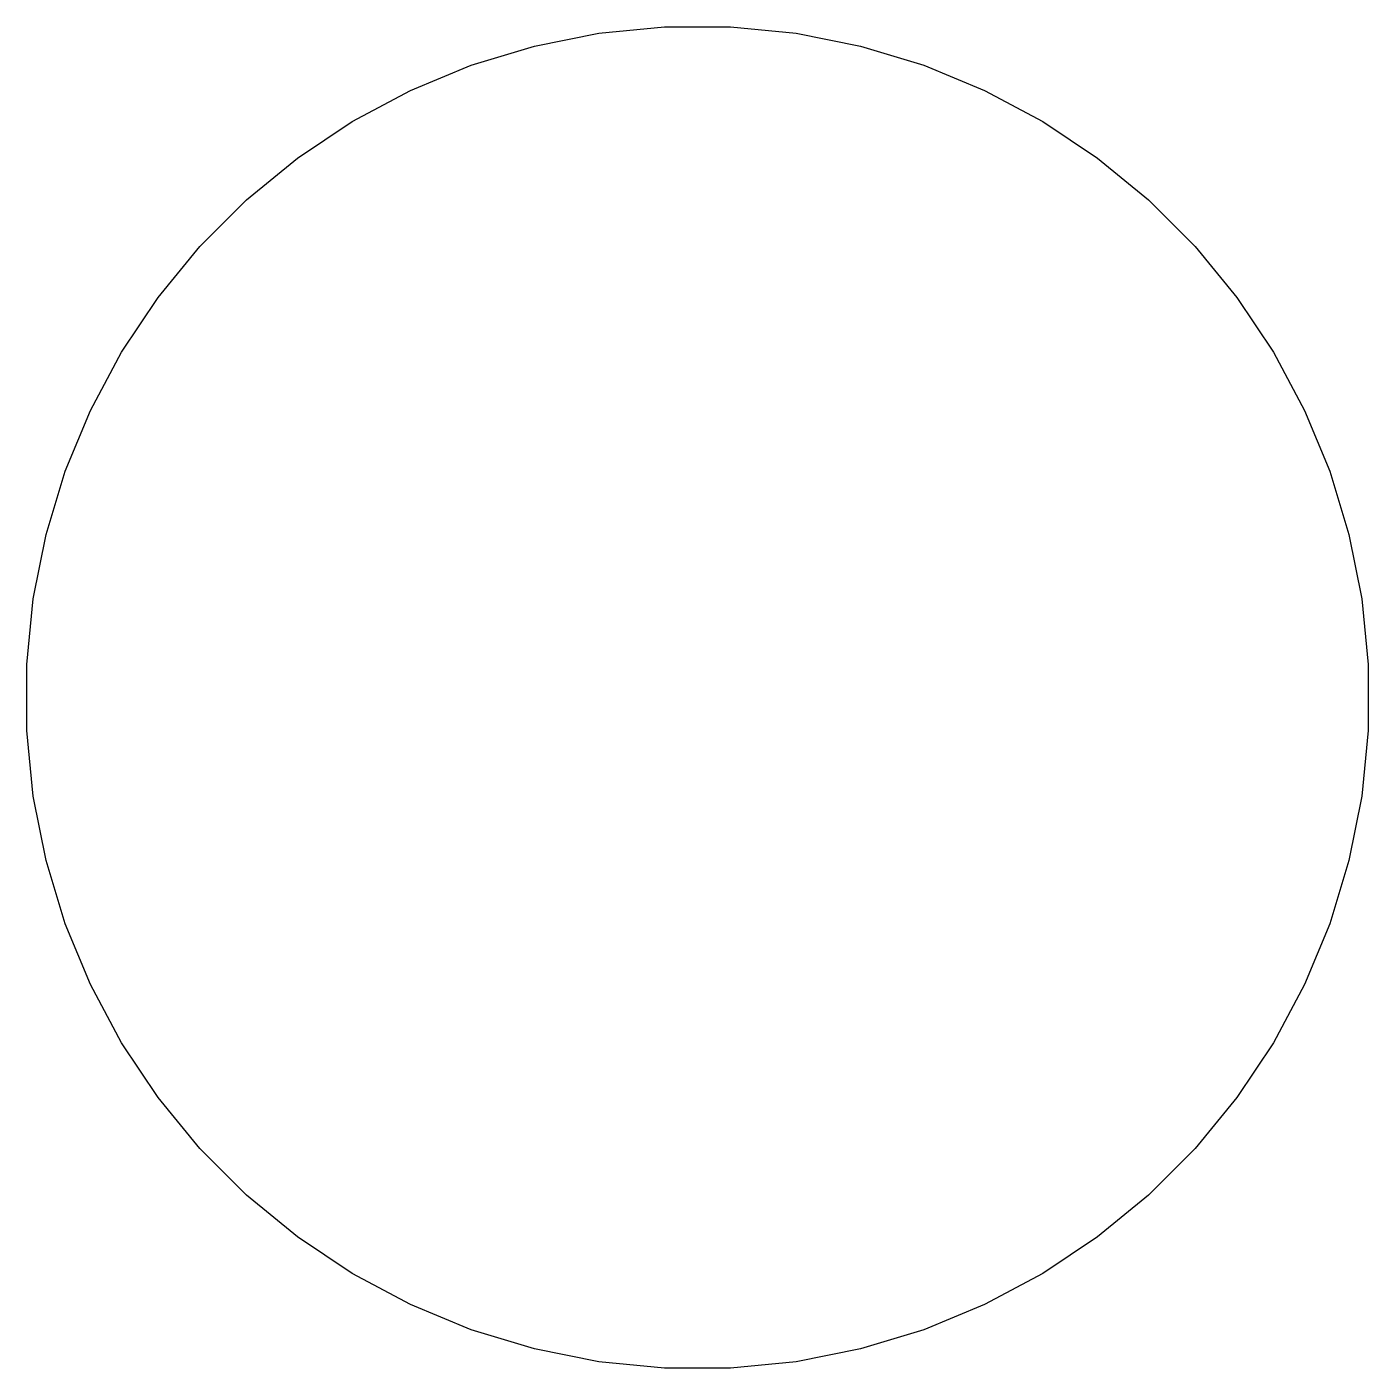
# Model space of a CAD drawing. Header units: millimetres. Extents: x 15 to 175, y 4 to 118.
# Drawn here: x 107.43 to 114.93, y 3.59 to 11.08 of the extents above; entities that cross this region are included whole.
import ezdxf

# ---------------------------------------------------------------- set-up
doc = ezdxf.new("R2010")
doc.units = ezdxf.units.MM
doc.layers.add('B.Cu', color=153, linetype='CONTINUOUS', true_color=0x4d7fc4)

msp = doc.modelspace()

# ---------------------------------------------------------------- linework, layer by layer
at = {"layer": 'B.Cu', "linetype": 'CONTINUOUS'}
for p, q in [((110.268399, 10.97312), (110.629336, 11.044915)), ((110.629336, 11.044915), (110.995571, 11.080986)), ((110.995571, 11.080986), (111.363579, 11.080986)), ((111.363579, 11.080986), (111.729814, 11.044915)), ((111.729814, 11.044915), (112.090751, 10.97312)), ((109.916238, 10.866293), (110.268399, 10.97312)), ((112.090751, 10.97312), (112.442912, 10.866293)), ((109.576243, 10.725463), (109.916238, 10.866293)), ((112.442912, 10.866293), (112.782907, 10.725463)), ((109.25169, 10.551985), (109.576243, 10.725463)), ((112.782907, 10.725463), (113.10746, 10.551985)), ((108.945703, 10.347531), (109.25169, 10.551985)), ((113.10746, 10.551985), (113.413447, 10.347531)), ((108.661229, 10.11407), (108.945703, 10.347531)), ((113.413447, 10.347531), (113.697921, 10.11407)), ((108.401008, 9.853849), (108.661229, 10.11407)), ((113.697921, 10.11407), (113.958142, 9.853849)), ((108.167547, 9.569375), (108.401008, 9.853849)), ((113.958142, 9.853849), (114.191603, 9.569375)), ((107.963093, 9.263388), (108.167547, 9.569375)), ((114.191603, 9.569375), (114.396057, 9.263388)), ((107.789615, 8.938835), (107.963093, 9.263388)), ((114.396057, 9.263388), (114.569535, 8.938835)), ((107.648785, 8.59884), (107.789615, 8.938835)), ((114.569535, 8.938835), (114.710365, 8.59884)), ((107.541958, 8.246679), (107.648785, 8.59884)), ((114.710365, 8.59884), (114.817192, 8.246679)), ((107.470163, 7.885742), (107.541958, 8.246679)), ((114.817192, 8.246679), (114.888987, 7.885742)), ((107.434092, 7.519507), (107.470163, 7.885742)), ((114.888987, 7.885742), (114.925058, 7.519507)), ((107.434092, 7.151499), (107.434092, 7.519507)), ((114.925058, 7.519507), (114.925058, 7.151499)), ((107.470163, 6.785264), (107.434092, 7.151499)), ((114.925058, 7.151499), (114.888987, 6.785264)), ((107.541958, 6.424327), (107.470163, 6.785264)), ((114.888987, 6.785264), (114.817192, 6.424327)), ((107.648785, 6.072166), (107.541958, 6.424327)), ((114.817192, 6.424327), (114.710365, 6.072166)), ((107.789615, 5.732171), (107.648785, 6.072166)), ((114.710365, 6.072166), (114.569535, 5.732171)), ((107.963093, 5.407618), (107.789615, 5.732171)), ((114.569535, 5.732171), (114.396057, 5.407618)), ((108.167547, 5.101631), (107.963093, 5.407618)), ((114.396057, 5.407618), (114.191603, 5.101631)), ((108.401008, 4.817157), (108.167547, 5.101631)), ((114.191603, 5.101631), (113.958142, 4.817157)), ((108.661229, 4.556936), (108.401008, 4.817157)), ((113.958142, 4.817157), (113.697921, 4.556936)), ((108.945703, 4.323475), (108.661229, 4.556936)), ((113.697921, 4.556936), (113.413447, 4.323475)), ((109.25169, 4.119021), (108.945703, 4.323475)), ((113.413447, 4.323475), (113.10746, 4.119021)), ((109.576243, 3.945543), (109.25169, 4.119021)), ((113.10746, 4.119021), (112.782907, 3.945543)), ((109.916238, 3.804713), (109.576243, 3.945543)), ((112.782907, 3.945543), (112.442912, 3.804713)), ((110.268399, 3.697886), (109.916238, 3.804713)), ((112.442912, 3.804713), (112.090751, 3.697886)), ((110.629336, 3.626091), (110.268399, 3.697886)), ((112.090751, 3.697886), (111.729814, 3.626091)), ((110.995571, 3.59002), (110.629336, 3.626091)), ((111.729814, 3.626091), (111.363579, 3.59002)), ((111.363579, 3.59002), (110.995571, 3.59002))]:
    msp.add_line(p, q, dxfattribs=at)

doc.saveas('drawing.dxf')
